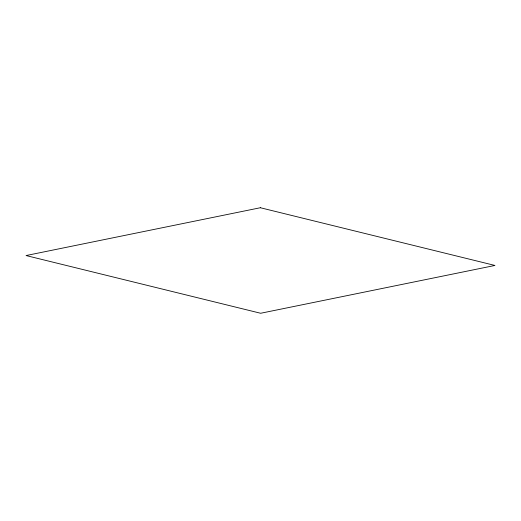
<?xml version="1.0" encoding="UTF-8"?>
<svg xmlns="http://www.w3.org/2000/svg" width="521" height="521" viewBox="0 0 521 521"><rect width="100%" height="100%" fill="white"/><g stroke="black" fill="none" stroke-linecap="round" stroke-linejoin="round"><path stroke-width="0.78" d="M260.35 207.736L26.05 255.55L260.65 313.264L494.95 265.45L260.35 207.736"/></g></svg>
